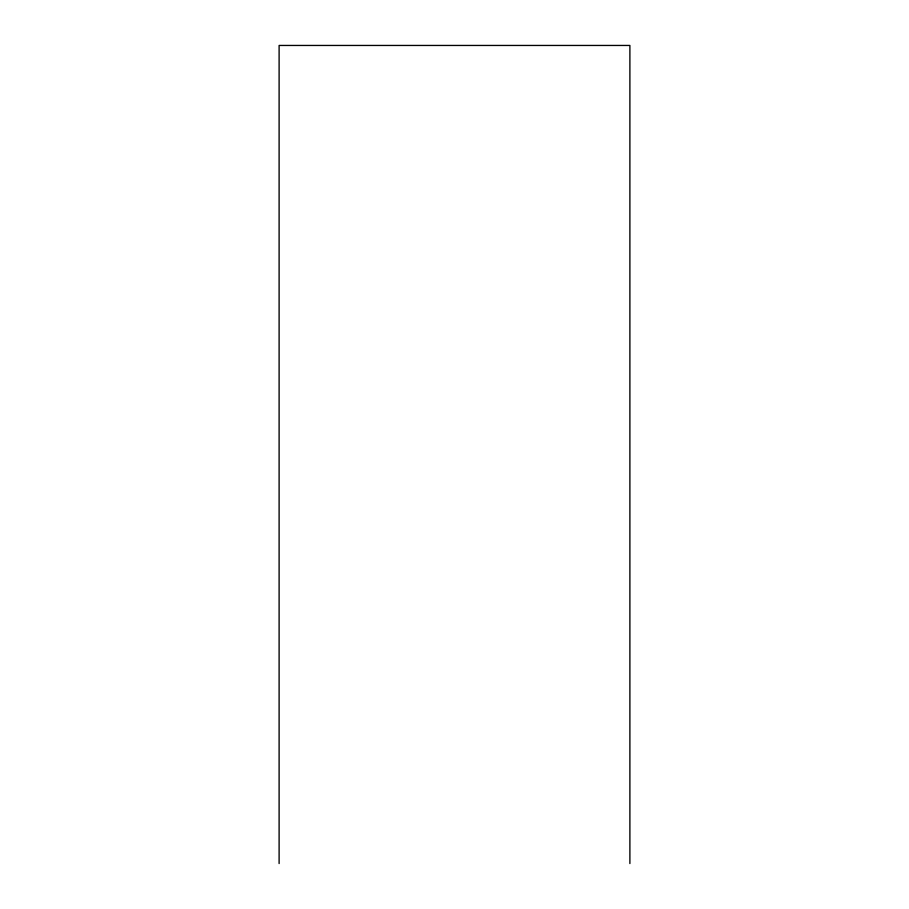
<?xml version="1.0" encoding="UTF-8"?>
<svg xmlns="http://www.w3.org/2000/svg" width="909" height="909" viewBox="0 0 909 909"><rect width="100%" height="100%" fill="white"/><g stroke="black" fill="none" stroke-linecap="round" stroke-linejoin="round"><path stroke-width="1.36" d="M629.892 863.55L629.892 45.45L279.108 45.45L279.108 863.55"/></g></svg>
